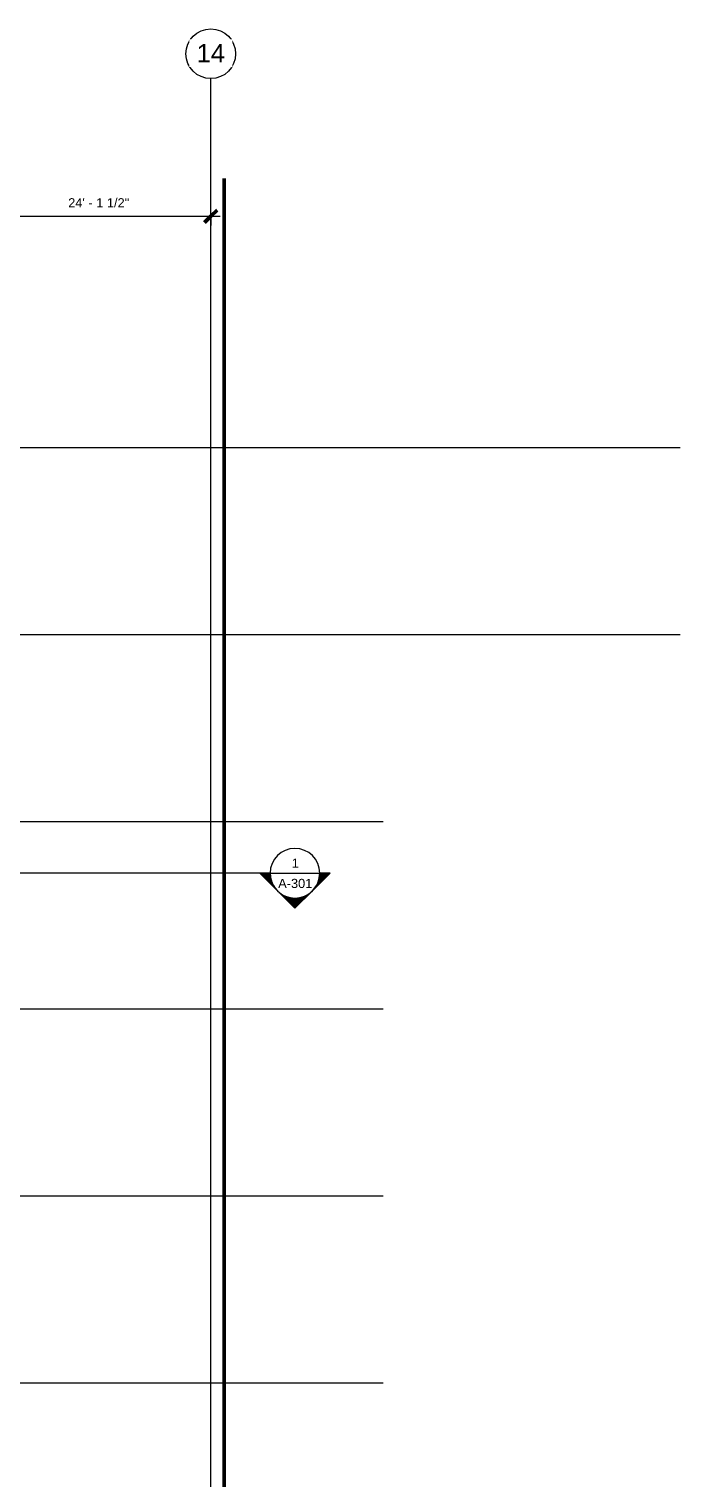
# Model space of a CAD drawing. Header units: inches. Extents: x 21836 to 26875, y -23174 to -20350.
# Drawn here: x 26036 to 26875, y -22231 to -20362 of the extents above; entities that cross this region are included whole.
import ezdxf

# ---------------------------------------------------------------- set-up
doc = ezdxf.new("R2010")
doc.units = ezdxf.units.IN
doc.header["$MEASUREMENT"] = 0
doc.linetypes.add('Grid Line 1_2_', pattern=[0.875, 0.5, -0.125, 0.125, -0.125])
doc.linetypes.add('Hidden', pattern=[0.28125, 0.1875, -0.09375])
for name, color, linetype, lineweight in [('A-ANNO-DIMS', 211, 'Continuous', 9), ('A-ANNO-DIMS-128', 211, 'Continuous', 9), ('A-PROP-SBCK', 71, 'Hidden', 50), ('G-ANNO-SYMB', 111, 'Continuous', 9), ('S-GRID', 1, 'Continuous', 9), ('S-GRID-IDEN', 1, 'Continuous', 9)]:
    doc.layers.add(name, color=color, linetype=linetype, lineweight=lineweight)
doc.styles.add('Arial', font='arial.ttf', dxfattribs={"height": 23.60479})
doc.styles.add('Arial_1', font='arial.ttf', dxfattribs={"height": 11.802395})
doc.dimstyles.new('Linear_-_3_32__Arial', dxfattribs={"dimscale": 12, "dimtxt": 12, "dimasz": 1.333333, "dimexe": 1, "dimexo": 0.666667, "dimgap": 0.666667, "dimtad": 1, "dimdec": 4, "dimrnd": 0.0625, "dimzin": 1, "dimdsep": 46, "dimlunit": 4, "dimtxsty": 'Arial_1', "dimblk1": 'OBLIQUE', "dimblk2": 'OBLIQUE', "dimsah": 1, "dimcen": 0.09, "dimdle": 1, "dimazin": 0, "dimtfac": 1, "dimtdec": 4, "dimtix": 1, "dimtmove": 0, "dimatfit": 3, "dimfxl": 1, "dimtvp": 1, "dimtfill": 1, "dimfrac": 2, "dimtolj": 1, "dimtzin": 0, "dimarcsym": 2})

# ---------------------------------------------------------------- blocks, each defined once
blk = doc.blocks.new('Grid - Grid Head - Circle-14747-First Floor Plan')
at = {"layer": 'S-GRID-IDEN'}
blk.add_circle((0, 0), 0.25, dxfattribs=at)
blk = doc.blocks.new('DIMBLOCK13-First Floor Plan')
at = {"layer": 'A-ANNO-DIMS-128', "lineweight": 50}
for p, q in [((25980.9, -20603.7), (25988.9, -20595.7)), ((26270.4, -20603.7), (26278.4, -20595.7)), ((25980.9, -20603.7), (25972.9, -20611.7)), ((26270.4, -20603.7), (26262.4, -20611.7))]:
    blk.add_line(p, q, dxfattribs=at)
at = {"layer": 'A-ANNO-DIMS-128'}
for p, q in [((25980.9, -20600.4), (25980.9, -20615.7)), ((25980.9, -20603.7), (25980.9, -20600.4)), ((25980.9, -20603.7), (26282.4, -20603.7)), ((26270.4, -20600.4), (26270.4, -20615.7)), ((26270.4, -20603.7), (26270.4, -20600.4))]:
    blk.add_line(p, q, dxfattribs=at)
at = {"layer": 'A-ANNO-DIMS-128', "color": 0, "insert": (26086.5, -20580.4), "char_height": 11.802, "width": 93.932, "attachment_point": 1, "line_spacing_factor": 0.938532, "style": 'Arial_1', "bg_fill": 3, "box_fill_scale": 1.25, "bg_fill_color": 0, "bg_fill_transparency": 0}
blk.add_mtext('24\' - 1 1/2"', dxfattribs=at)
blk = doc.blocks.new('_Oblique')
at = {"color": 0, "linetype": 'ByBlock', "lineweight": -2}
blk.add_line((-0.5, -0.5), (0.5, 0.5), dxfattribs=at)
blk = doc.blocks.new('Section - Section Head - Filled-1526-First Floor Plan')
at = {"layer": 'G-ANNO-SYMB'}
h = blk.add_hatch(color=256, dxfattribs=at)
edge = h.paths.add_edge_path(flags=0)
edge.add_line((-0.427, 0.177), (-0.25, 0.354))
edge.add_line((-0.25, 0.354), (-0.25, 0.25))
edge.add_arc((-0.25, 0), 0.25, 90, 135)
h = blk.add_hatch(color=256, dxfattribs=at)
edge = h.paths.add_edge_path(flags=0)
edge.add_arc((-0.25, 0), 0.25, 45, 90)
edge.add_line((-0.25, 0.25), (-0.25, 0.354))
edge.add_line((-0.25, 0.354), (-0.073, 0.177))
h = blk.add_hatch(color=256, dxfattribs=at)
edge = h.paths.add_edge_path(flags=0)
edge.add_arc((-0.25, 0), 0.25, 137.9216, 180)
edge.add_line((-0.5, 0), (-0.604, 0))
edge.add_line((-0.604, 0), (-0.436, 0.168))
h = blk.add_hatch(color=256, dxfattribs=at)
edge = h.paths.add_edge_path(flags=0)
edge.add_line((-0.064, 0.168), (0.104, 0))
edge.add_line((0.104, 0), (0, 0))
edge.add_arc((-0.25, 0), 0.25, 0, 42.0784)
for p, q in [((-0.25, 0.354), (-0.604, 0)), ((-0.25, 0.354), (-0.427, 0.177)), ((-0.25, 0.354), (0.104, 0)), ((-0.25, 0.25), (-0.25, 0.354)), ((-0.073, 0.177), (-0.25, 0.354)), ((-0.25, 0.354), (-0.25, 0.25)), ((-0.436, 0.168), (-0.604, 0)), ((0.104, 0), (-0.064, 0.168)), ((-0.604, 0), (-0.5, 0)), ((0, 0), (0.104, 0)), ((-0.5, 0), (-0.604, 0)), ((0, 0), (0.104, 0))]:
    blk.add_line(p, q, dxfattribs=at)
for start, end in [(360, 180), (137.9216, 180), (90, 135), (45, 90), (0, 42.0784), (180, 360)]:
    blk.add_arc((-0.25, 0), 0.25, start, end, dxfattribs=at)

msp = doc.modelspace()

# ---------------------------------------------------------------- linework, layer by layer
at = {"layer": 'A-PROP-SBCK'}
msp.add_line((26287.51523, -20555.08885), (26287.51523, -23033.92248), dxfattribs=at)
at = {"layer": 'G-ANNO-SYMB'}
for q in [(21848.2521, -21451.0947), (26410.89227, -21451.0947)]:
    msp.add_line((26346.89227, -21451.0947), q, dxfattribs=at)
at = {"layer": 'S-GRID', "linetype": 'Grid Line 1_2_'}
for p, q in [((26270.39023, -23162.8711), (26270.39023, -20426.10083)), ((26875.45558, -20902.55281), (22016.39023, -20902.55281)), ((26875.45558, -21143.80281), (22016.39023, -21143.80281)), ((26492.82365, -21385.05281), (22016.39023, -21385.05281)), ((26492.82365, -21626.30281), (22016.39023, -21626.30281)), ((26492.82365, -21867.55281), (22016.39023, -21867.55281)), ((26492.82365, -22108.80281), (22016.39023, -22108.80281))]:
    msp.add_line(p, q, dxfattribs=at)

# ---------------------------------------------------------------- block references
at = {"layer": 'G-ANNO-SYMB', "xscale": 127.9999999999999, "yscale": 127.9999999999999, "zscale": 127.9999999999999, "rotation": 180}
msp.add_blockref('Section - Section Head - Filled-1526-First Floor Plan', (26346.89227, -21451.0947), dxfattribs=at)
at = {"layer": 'S-GRID-IDEN', "xscale": 127.9999999999999, "yscale": 127.9999999999999, "zscale": 127.9999999999999}
msp.add_blockref('Grid - Grid Head - Circle-14747-First Floor Plan', (26270.39023, -20394.10083), dxfattribs=at)

# ---------------------------------------------------------------- texts
at = {"layer": 'G-ANNO-SYMB', "attachment_point": 2, "line_spacing_factor": 0.938532, "style": 'Arial_1'}
for s, insert, char_height, width in [('1', (26379.3021, -21432.20253), 11.8024, 10.944), ('A-301', (26379.3021, -21458.38419), 11.802395, 52.416)]:
    msp.add_mtext(s, dxfattribs=dict(at, insert=insert, char_height=char_height, width=width))

# ---------------------------------------------------------------- next in the draw order: texts
at = {"layer": 'S-GRID-IDEN', "insert": (26270.38407, -20381.51834), "char_height": 23.60479, "width": 43.776, "attachment_point": 2, "line_spacing_factor": 0.938532, "style": 'Arial', "bg_fill": 3, "box_fill_scale": 1.25, "bg_fill_color": 0, "bg_fill_transparency": 0}
msp.add_mtext('14', dxfattribs=at)

# ---------------------------------------------------------------- next in the draw order: dimensions: what is measured, and where the dimension line sits
at = {"layer": 'A-ANNO-DIMS'}
dim = msp.add_linear_dim(base=(26270.39023, -20603.71898), p1=(25980.89023, -20592.40527), p2=(26270.39023, -20592.40527), dimstyle='Linear_-_3_32__Arial', override={"dimpost": '<>', "dimfxl": 289.5}, dxfattribs=at)
dim.commit()
dim.dimension.update_dxf_attribs({"geometry": 'DIMBLOCK13-First Floor Plan', "text_midpoint": (26125.64023, -20589.61652)})

doc.saveas('drawing.dxf')
